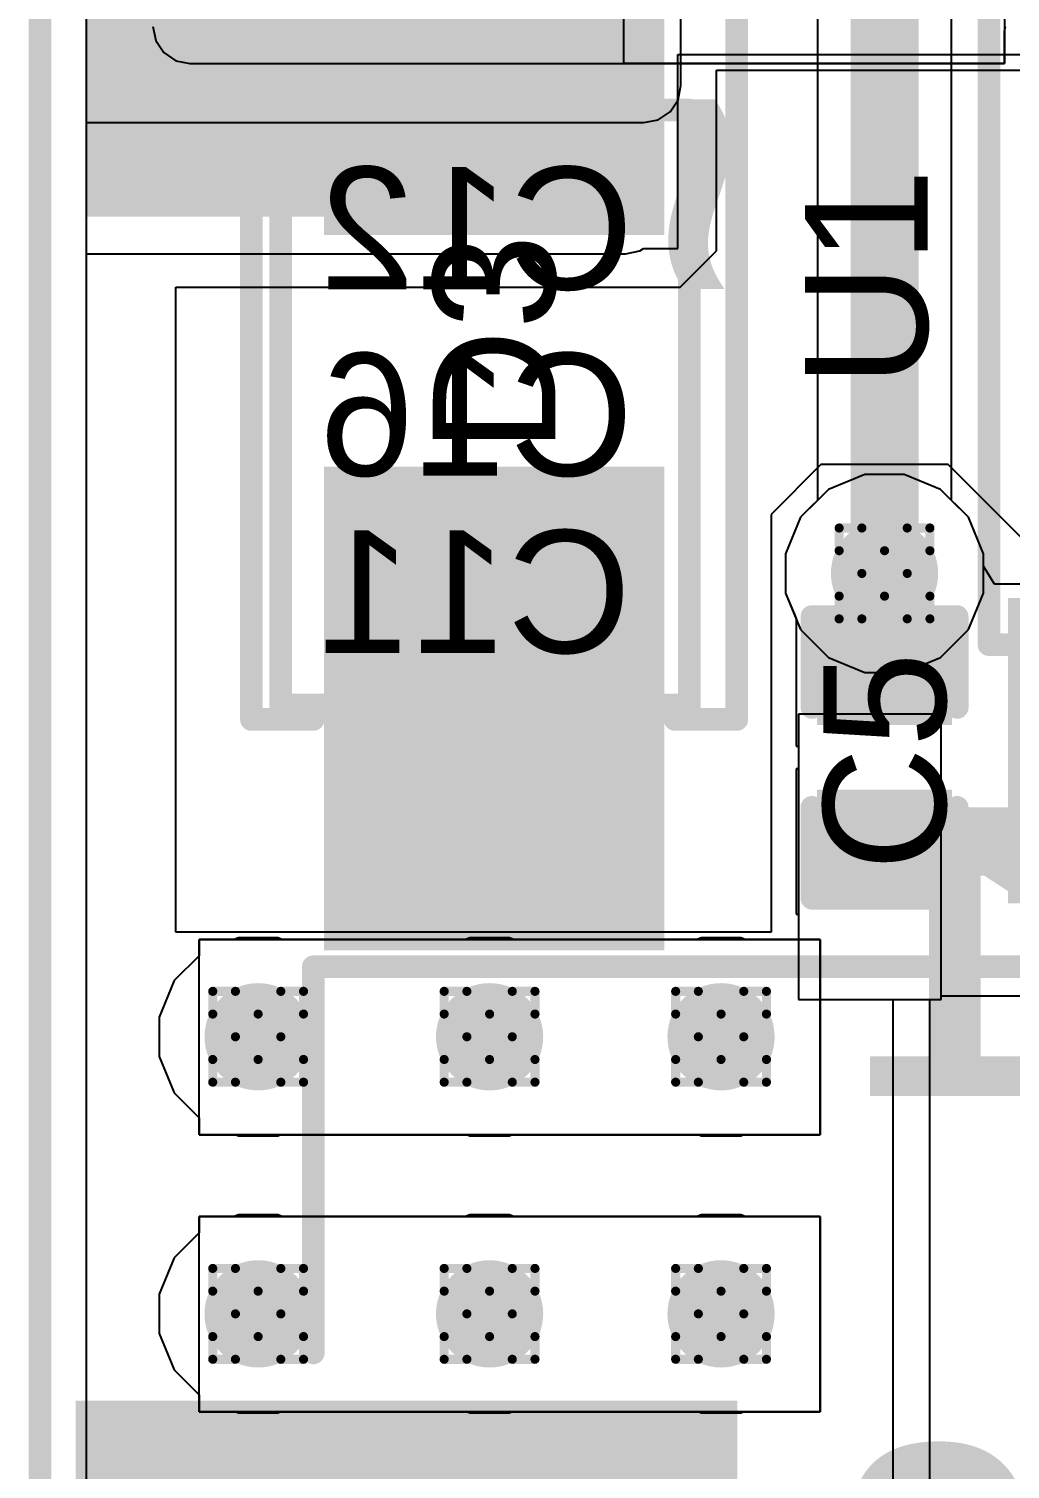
# Model space of a CAD drawing. Header units: inches. Extents: x -6 to 328, y -6 to 90.
# Drawn here: x -5.71 to -0.22, y 12.43 to 20.48 of the extents above; entities that cross this region are included whole.
import ezdxf

# ---------------------------------------------------------------- set-up
doc = ezdxf.new("R2010")
doc.units = ezdxf.units.IN
for name, color, linetype in [('Board Outline', 216, 'Continuous'), ('Bottom Layer', 5, 'Continuous'), ('Bottom Overlay', 54, 'Continuous'), ('Designators', 56, 'Continuous'), ('Drill Drawing', 1, 'Continuous'), ('GND', 76, 'Continuous'), ('PWR', 16, 'Continuous'), ('Top Layer', 1, 'Continuous'), ('Top Overlay', 2, 'Continuous'), ('Top Paste', 8, 'Continuous'), ('Top Solder', 216, 'Continuous'), ('Via Holes', 16, 'Continuous')]:
    doc.layers.add(name, color=color, linetype=linetype)
doc.styles.add('Arial', font='', dxfattribs={"height": 0.2})
doc.styles.add('Arial_Bold', font='', dxfattribs={"height": 0.2})
doc.styles.get('Arial').set_extended_font_data('Arial')
doc.styles.get('Arial_Bold').set_extended_font_data('Arial', bold=True)

# ---------------------------------------------------------------- blocks, each defined once
blk = doc.blocks.new('8_SO_EP__9')
at = {"layer": 'Top Layer'}
for points in [[(-1.745, 2.306), (-1.745, 1.504), (-3.25, 1.504), (-3.25, 2.306)], [(3.25, 2.306), (3.25, 1.504), (1.745, 1.504), (1.745, 2.306)], [(1.3065, 1.751), (1.3065, -1.751), (-1.3065, -1.751), (-1.3065, 1.751)], [(-1.745, 1.036), (-1.745, 0.234), (-3.25, 0.234), (-3.25, 1.036)], [(3.25, 1.036), (3.25, 0.234), (1.745, 0.234), (1.745, 1.036)], [(-1.745, -0.234), (-1.745, -1.036), (-3.25, -1.036), (-3.25, -0.234)], [(3.25, -0.234), (3.25, -1.036), (1.745, -1.036), (1.745, -0.234)], [(-1.745, -1.504), (-1.745, -2.306), (-3.25, -2.306), (-3.25, -1.504)], [(3.25, -1.504), (3.25, -2.306), (1.745, -2.306), (1.745, -1.504)]]:
    blk.add_hatch(color=1, dxfattribs=at).paths.add_polyline_path(points)
at = {"layer": 'Top Paste'}
for points in [[(-1.745, 2.306), (-1.745, 1.504), (-3.25, 1.504), (-3.25, 2.306)], [(3.25, 2.306), (3.25, 1.504), (1.745, 1.504), (1.745, 2.306)], [(1.3065, 1.751), (1.3065, -1.751), (-1.3065, -1.751), (-1.3065, 1.751)], [(-1.745, 1.036), (-1.745, 0.234), (-3.25, 0.234), (-3.25, 1.036)], [(3.25, 1.036), (3.25, 0.234), (1.745, 0.234), (1.745, 1.036)], [(-1.745, -0.234), (-1.745, -1.036), (-3.25, -1.036), (-3.25, -0.234)], [(3.25, -0.234), (3.25, -1.036), (1.745, -1.036), (1.745, -0.234)], [(-1.745, -1.504), (-1.745, -2.306), (-3.25, -2.306), (-3.25, -1.504)], [(3.25, -1.504), (3.25, -2.306), (1.745, -2.306), (1.745, -1.504)]]:
    blk.add_hatch(color=8, dxfattribs=at).paths.add_polyline_path(points)
at = {"layer": 'Top Solder'}
for points in [[(-1.6434, 2.4076), (-1.6434, 1.4024), (-3.3516, 1.4024), (-3.3516, 2.4076)], [(3.3516, 2.4076), (3.3516, 1.4024), (1.6434, 1.4024), (1.6434, 2.4076)], [(1.4081, 1.8526), (1.4081, -1.8526), (-1.4081, -1.8526), (-1.4081, 1.8526)], [(-1.6434, 1.1376), (-1.6434, 0.1324), (-3.3516, 0.1324), (-3.3516, 1.1376)], [(3.3516, 1.1376), (3.3516, 0.1324), (1.6434, 0.1324), (1.6434, 1.1376)], [(-1.6434, -0.1324), (-1.6434, -1.1376), (-3.3516, -1.1376), (-3.3516, -0.1324)], [(3.3516, -0.1324), (3.3516, -1.1376), (1.6434, -1.1376), (1.6434, -0.1324)], [(-1.6434, -1.4024), (-1.6434, -2.4076), (-3.3516, -2.4076), (-3.3516, -1.4024)], [(3.3516, -1.4024), (3.3516, -2.4076), (1.6434, -2.4076), (1.6434, -1.4024)]]:
    blk.add_hatch(color=216, dxfattribs=at).paths.add_polyline_path(points)
at = {"layer": 'Top Overlay', "const_width": 0.127}
for points in [[(-1.905, 2.5146), (-1.905, 2.413)], [(-1.905, 2.5146), (2.032, 2.5146)], [(2.032, 2.5146), (2.032, 2.413)], [(-3.5306, 2.0574), (-3.4036, 1.9304)], [(-3.5306, 2.0574), (-3.5306, 1.8034)], [(-3.4036, 1.9304), (-3.5306, 1.8034)], [(-1.6002, -2.5146), (1.5748, -2.5146)]]:
    blk.add_lwpolyline(points, dxfattribs=at)
at = {"layer": 'Top Overlay', "const_width": 0.0635}
for points in [[(-1.9367, 2.5146, 1), (-1.8733, 2.5146, 1)], [(-1.9367, 2.5146, 1), (-1.8733, 2.5146, 1)], [(2.0002, 2.5146, 1), (2.0638, 2.5146, 1)], [(2.0002, 2.5146, 1), (2.0638, 2.5146, 1)], [(-1.9367, 2.413, 1), (-1.8733, 2.413, 1)], [(2.0002, 2.413, 1), (2.0638, 2.413, 1)], [(-3.5623, 2.0574, 1), (-3.4989, 2.0574, 1)], [(-3.5623, 2.0574, 1), (-3.4989, 2.0574, 1)], [(-3.4354, 1.9304, 1), (-3.3718, 1.9304, 1)], [(-3.4354, 1.9304, 1), (-3.3718, 1.9304, 1)], [(-3.5623, 1.8034, 1), (-3.4989, 1.8034, 1)], [(-3.5623, 1.8034, 1), (-3.4989, 1.8034, 1)], [(-1.632, -2.5146, 1), (-1.5684, -2.5146, 1)], [(1.5431, -2.5146, 1), (1.6065, -2.5146, 1)]]:
    blk.add_lwpolyline(points, format="xyb", close=True, dxfattribs=at)
blk = doc.blocks.new('SMA_58')
at = {"layer": 'Top Layer'}
for points in [[(-3.25, 0.85), (-0.75, 0.85), (-0.75, -0.85), (-3.25, -0.85)], [(0.75, 0.85), (3.25, 0.85), (3.25, -0.85), (0.75, -0.85)]]:
    blk.add_hatch(color=1, dxfattribs=at).paths.add_polyline_path(points)
at = {"layer": 'Top Overlay'}
for points in [[(-4.445, -1.4215), (-3.278, -1.4215), (-3.278, 1.422), (-4.445, 1.422)], [(-3.2999, 0.924), (-2.5959, 0.924), (-2.5959, 1.4219), (-3.2999, 1.4219)], [(-3.2999, -1.4219), (-2.5959, -1.4219), (-2.5959, -0.924), (-3.2999, -0.924)]]:
    blk.add_hatch(color=2, dxfattribs=at).paths.add_polyline_path(points)
at = {"layer": 'Top Paste'}
for points in [[(-3.25, 0.85), (-0.75, 0.85), (-0.75, -0.85), (-3.25, -0.85)], [(0.75, 0.85), (3.25, 0.85), (3.25, -0.85), (0.75, -0.85)]]:
    blk.add_hatch(color=8, dxfattribs=at).paths.add_polyline_path(points)
at = {"layer": 'Top Solder'}
for points in [[(-3.3516, 0.9516), (-0.6484, 0.9516), (-0.6484, -0.9516), (-3.3516, -0.9516)], [(0.6484, 0.9516), (3.3516, 0.9516), (3.3516, -0.9516), (0.6484, -0.9516)]]:
    blk.add_hatch(color=216, dxfattribs=at).paths.add_polyline_path(points)
at = {"layer": 'Top Overlay', "const_width": 0.127}
for points in [[(2.0612, 1.3577), (-2.6581, 1.3577)], [(2.0612, 1.0122), (2.0612, 1.3577)], [(2.0612, -1.3577), (2.0612, -1.0122)], [(2.0612, -1.3577), (-2.6581, -1.3577)]]:
    blk.add_lwpolyline(points, dxfattribs=at)
at = {"layer": 'Top Overlay', "const_width": 0.0635}
for points in [[(-2.6899, 1.3577, 1), (-2.6264, 1.3577, 1)], [(2.0295, 1.3577, 1), (2.093, 1.3577, 1)], [(2.0295, 1.3577, 1), (2.093, 1.3577, 1)], [(2.0295, 1.0122, 1), (2.093, 1.0122, 1)], [(2.0295, -1.0122, 1), (2.093, -1.0122, 1)], [(-2.6899, -1.3577, 1), (-2.6264, -1.3577, 1)], [(2.0295, -1.3577, 1), (2.093, -1.3577, 1)], [(2.0295, -1.3577, 1), (2.093, -1.3577, 1)]]:
    blk.add_lwpolyline(points, format="xyb", close=True, dxfattribs=at)
blk = doc.blocks.new('RVT1H101M0607_81')
at = {"layer": 'Top Layer'}
for points in [[(-4.55, 0.8), (-1.05, 0.8), (-1.05, -0.8), (-4.55, -0.8)], [(1.05, 0.8), (4.55, 0.8), (4.55, -0.8), (1.05, -0.8)]]:
    blk.add_hatch(color=1, dxfattribs=at).paths.add_polyline_path(points)
at = {"layer": 'Top Paste'}
for points in [[(-4.55, 0.8), (-1.05, 0.8), (-1.05, -0.8), (-4.55, -0.8)], [(1.05, 0.8), (4.55, 0.8), (4.55, -0.8), (1.05, -0.8)]]:
    blk.add_hatch(color=8, dxfattribs=at).paths.add_polyline_path(points)
at = {"layer": 'Top Solder'}
for points in [[(-4.6516, 0.9016), (-0.9484, 0.9016), (-0.9484, -0.9016), (-4.6516, -0.9016)], [(0.9484, 0.9016), (4.6516, 0.9016), (4.6516, -0.9016), (0.9484, -0.9016)]]:
    blk.add_hatch(color=216, dxfattribs=at).paths.add_polyline_path(points)
at = {"layer": 'Top Overlay', "const_width": 0.127}
for points in [[(-1.8348, 3.3274), (-3.3334, 1.8288)], [(3.3214, 3.3274), (-1.8348, 3.3274)], [(3.3214, 3.3274), (3.3214, 1.1684)], [(-3.3334, 1.8288), (-3.3334, 1.3208)], [(-3.9176, 1.7272), (-3.9176, 1.016)], [(-3.562, 1.3716), (-4.2732, 1.3716)], [(3.3214, -1.1684), (3.3214, -3.3274)], [(-3.3334, -1.3208), (-3.3334, -1.8288)], [(-1.8348, -3.3274), (-3.3334, -1.8288)], [(3.3214, -3.3274), (-1.8348, -3.3274)]]:
    blk.add_lwpolyline(points, dxfattribs=at)
at = {"layer": 'Top Overlay', "const_width": 0.0635}
for points in [[(-1.8665, 3.3274, 1), (-1.803, 3.3274, 1)], [(-1.8665, 3.3274, 1), (-1.803, 3.3274, 1)], [(3.2897, 3.3274, 1), (3.3532, 3.3274, 1)], [(3.2897, 3.3274, 1), (3.3532, 3.3274, 1)], [(-3.3651, 1.8288, 1), (-3.3016, 1.8288, 1)], [(-3.3651, 1.8288, 1), (-3.3016, 1.8288, 1)], [(-3.9493, 1.7272, 1), (-3.8858, 1.7272, 1)], [(-4.3049, 1.3716, 1), (-4.2414, 1.3716, 1)], [(-3.5937, 1.3716, 1), (-3.5302, 1.3716, 1)], [(-3.3651, 1.3208, 1), (-3.3016, 1.3208, 1)], [(3.2897, 1.1684, 1), (3.3532, 1.1684, 1)], [(-3.9493, 1.016, 1), (-3.8858, 1.016, 1)], [(3.2897, -1.1684, 1), (3.3532, -1.1684, 1)], [(-3.3651, -1.3208, 1), (-3.3016, -1.3208, 1)], [(-3.3651, -1.8288, 1), (-3.3016, -1.8288, 1)], [(-3.3651, -1.8288, 1), (-3.3016, -1.8288, 1)], [(-1.8665, -3.3274, 1), (-1.803, -3.3274, 1)], [(-1.8665, -3.3274, 1), (-1.803, -3.3274, 1)], [(3.2897, -3.3274, 1), (3.3532, -3.3274, 1)], [(3.2897, -3.3274, 1), (3.3532, -3.3274, 1)]]:
    blk.add_lwpolyline(points, format="xyb", close=True, dxfattribs=at)
blk = doc.blocks.new('C___0402_94')
at = {"layer": 'Top Layer'}
for points in [[(-0.6985, -0.3175), (-0.6985, 0.3175), (-0.2413, 0.3175), (-0.2413, -0.3175)], [(0.2413, -0.3175), (0.2413, 0.3175), (0.6985, 0.3175), (0.6985, -0.3175)]]:
    blk.add_hatch(color=1, dxfattribs=at).paths.add_polyline_path(points)
at = {"layer": 'Top Paste'}
for points in [[(-0.6985, -0.3175), (-0.6985, 0.3175), (-0.2413, 0.3175), (-0.2413, -0.3175)], [(0.2413, -0.3175), (0.2413, 0.3175), (0.6985, 0.3175), (0.6985, -0.3175)]]:
    blk.add_hatch(color=8, dxfattribs=at).paths.add_polyline_path(points)
at = {"layer": 'Top Solder'}
for points in [[(-0.7585, -0.3775), (-0.7585, 0.3775), (-0.1813, 0.3775), (-0.1813, -0.3775)], [(0.1813, -0.3775), (0.1813, 0.3775), (0.7585, 0.3775), (0.7585, -0.3775)]]:
    blk.add_hatch(color=216, dxfattribs=at).paths.add_polyline_path(points)
at = {"layer": 'Top Overlay', "const_width": 0.127}
for points in [[(-0.7874, 0.4064), (-0.2794, 0.4064)], [(-0.7874, 0.4064), (-0.7874, -0.4064)], [(0.2794, 0.4064), (0.7874, 0.4064)], [(0.7874, 0.4064), (0.7874, -0.4064)], [(-0.7874, -0.4064), (-0.2794, -0.4064)], [(0.2794, -0.4064), (0.7874, -0.4064)]]:
    blk.add_lwpolyline(points, dxfattribs=at)
at = {"layer": 'Top Overlay', "const_width": 0.0635}
for points in [[(-0.8191, 0.4064, 1), (-0.7556, 0.4064, 1)], [(-0.8191, 0.4064, 1), (-0.7556, 0.4064, 1)], [(-0.3111, 0.4064, 1), (-0.2477, 0.4064, 1)], [(0.2477, 0.4064, 1), (0.3111, 0.4064, 1)], [(0.7556, 0.4064, 1), (0.8191, 0.4064, 1)], [(0.7556, 0.4064, 1), (0.8191, 0.4064, 1)], [(-0.8191, -0.4064, 1), (-0.7556, -0.4064, 1)], [(-0.8191, -0.4064, 1), (-0.7556, -0.4064, 1)], [(-0.3111, -0.4064, 1), (-0.2477, -0.4064, 1)], [(0.2477, -0.4064, 1), (0.3111, -0.4064, 1)], [(0.7556, -0.4064, 1), (0.8191, -0.4064, 1)], [(0.7556, -0.4064, 1), (0.8191, -0.4064, 1)]]:
    blk.add_lwpolyline(points, format="xyb", close=True, dxfattribs=at)

msp = doc.modelspace()

# ---------------------------------------------------------------- hatches: boundary and pattern name
at = {"layer": 'Bottom Layer'}
msp.add_hatch(color=5, dxfattribs=at).paths.add_polyline_path([(-5.391, 20.1676), (-2.2718, 20.1676), (-2.2718, 28.3464), (-5.391, 28.3464)])
h = msp.add_hatch(color=5, dxfattribs=at)
edge = h.paths.add_edge_path()
edge.add_arc((-0.9256, 17.4394), 0.3, 0, 360)
h = msp.add_hatch(color=5, dxfattribs=at)
edge = h.paths.add_edge_path()
edge.add_arc((-4.4304, 14.8486), 0.3, 0, 360)
h = msp.add_hatch(color=5, dxfattribs=at)
edge = h.paths.add_edge_path()
edge.add_arc((-3.1354, 14.8486), 0.3, 0, 360)
h = msp.add_hatch(color=5, dxfattribs=at)
edge = h.paths.add_edge_path()
edge.add_arc((-1.8404, 14.8486), 0.3, 0, 360)
h = msp.add_hatch(color=5, dxfattribs=at)
edge = h.paths.add_edge_path()
edge.add_arc((-4.4304, 13.2992), 0.3, 0, 360)
h = msp.add_hatch(color=5, dxfattribs=at)
edge = h.paths.add_edge_path()
edge.add_arc((-3.1354, 13.2992), 0.3, 0, 360)
h = msp.add_hatch(color=5, dxfattribs=at)
edge = h.paths.add_edge_path()
edge.add_arc((-1.8404, 13.2992), 0.3, 0, 360)
at = {"layer": 'GND'}
h = msp.add_hatch(color=76, dxfattribs=at)
edge = h.paths.add_edge_path()
edge.add_arc((-0.9256, 17.4394), 0.3, 0, 360)
h = msp.add_hatch(color=76, dxfattribs=at)
edge = h.paths.add_edge_path()
edge.add_arc((-4.4304, 14.8486), 0.3, 0, 360)
h = msp.add_hatch(color=76, dxfattribs=at)
edge = h.paths.add_edge_path()
edge.add_arc((-3.1354, 14.8486), 0.3, 0, 360)
h = msp.add_hatch(color=76, dxfattribs=at)
edge = h.paths.add_edge_path()
edge.add_arc((-1.8404, 14.8486), 0.3, 0, 360)
h = msp.add_hatch(color=76, dxfattribs=at)
edge = h.paths.add_edge_path()
edge.add_arc((-4.4304, 13.2992), 0.3, 0, 360)
h = msp.add_hatch(color=76, dxfattribs=at)
edge = h.paths.add_edge_path()
edge.add_arc((-3.1354, 13.2992), 0.3, 0, 360)
h = msp.add_hatch(color=76, dxfattribs=at)
edge = h.paths.add_edge_path()
edge.add_arc((-1.8404, 13.2992), 0.3, 0, 360)
at = {"layer": 'PWR'}
h = msp.add_hatch(color=16, dxfattribs=at)
edge = h.paths.add_edge_path()
edge.add_arc((-0.9256, 17.4394), 0.3, 0, 360)
h = msp.add_hatch(color=16, dxfattribs=at)
edge = h.paths.add_edge_path()
edge.add_arc((-4.4304, 14.8486), 0.3, 0, 360)
h = msp.add_hatch(color=16, dxfattribs=at)
edge = h.paths.add_edge_path()
edge.add_arc((-3.1354, 14.8486), 0.3, 0, 360)
h = msp.add_hatch(color=16, dxfattribs=at)
edge = h.paths.add_edge_path()
edge.add_arc((-1.8404, 14.8486), 0.3, 0, 360)
h = msp.add_hatch(color=16, dxfattribs=at)
edge = h.paths.add_edge_path()
edge.add_arc((-4.4304, 13.2992), 0.3, 0, 360)
h = msp.add_hatch(color=16, dxfattribs=at)
edge = h.paths.add_edge_path()
edge.add_arc((-3.1354, 13.2992), 0.3, 0, 360)
h = msp.add_hatch(color=16, dxfattribs=at)
edge = h.paths.add_edge_path()
edge.add_arc((-1.8404, 13.2992), 0.3, 0, 360)
at = {"layer": 'Top Layer'}
msp.add_hatch(color=1, dxfattribs=at).paths.add_polyline_path([(-5.391, 19.434), (-2.3742, 19.434), (-2.3742, 28.854), (-5.391, 28.854)])
h = msp.add_hatch(color=1, dxfattribs=at)
edge = h.paths.add_edge_path()
edge.add_arc((-0.9256, 17.4394), 0.3, 0, 360)
h = msp.add_hatch(color=1, dxfattribs=at)
edge = h.paths.add_edge_path()
edge.add_arc((-4.4304, 14.8486), 0.3, 0, 360)
h = msp.add_hatch(color=1, dxfattribs=at)
edge = h.paths.add_edge_path()
edge.add_arc((-3.1354, 14.8486), 0.3, 0, 360)
h = msp.add_hatch(color=1, dxfattribs=at)
edge = h.paths.add_edge_path()
edge.add_arc((-1.8404, 14.8486), 0.3, 0, 360)
h = msp.add_hatch(color=1, dxfattribs=at)
edge = h.paths.add_edge_path()
edge.add_arc((-4.4304, 13.2992), 0.3, 0, 360)
h = msp.add_hatch(color=1, dxfattribs=at)
edge = h.paths.add_edge_path()
edge.add_arc((-3.1354, 13.2992), 0.3, 0, 360)
h = msp.add_hatch(color=1, dxfattribs=at)
edge = h.paths.add_edge_path()
edge.add_arc((-1.8404, 13.2992), 0.3, 0, 360)
at = {"layer": 'Via Holes'}
h = msp.add_hatch(color=7, dxfattribs=at)
edge = h.paths.add_edge_path()
edge.add_arc((-0.9256, 17.4394), 0.15, 0, 360)
h = msp.add_hatch(color=7, dxfattribs=at)
edge = h.paths.add_edge_path()
edge.add_arc((-4.4304, 14.8486), 0.15, 0, 360)
h = msp.add_hatch(color=7, dxfattribs=at)
edge = h.paths.add_edge_path()
edge.add_arc((-3.1354, 14.8486), 0.15, 0, 360)
h = msp.add_hatch(color=7, dxfattribs=at)
edge = h.paths.add_edge_path()
edge.add_arc((-1.8404, 14.8486), 0.15, 0, 360)
h = msp.add_hatch(color=7, dxfattribs=at)
edge = h.paths.add_edge_path()
edge.add_arc((-4.4304, 13.2992), 0.15, 0, 360)
h = msp.add_hatch(color=7, dxfattribs=at)
edge = h.paths.add_edge_path()
edge.add_arc((-3.1354, 13.2992), 0.15, 0, 360)
h = msp.add_hatch(color=7, dxfattribs=at)
edge = h.paths.add_edge_path()
edge.add_arc((-1.8404, 13.2992), 0.15, 0, 360)

# ---------------------------------------------------------------- linework, layer by layer
at = {"layer": 'Board Outline', "const_width": 0.127}
msp.add_lwpolyline([(-5.65, 32.4074), (-5.65, -1.4074)], dxfattribs=at)
at = {"layer": 'Bottom Layer'}
for p, q in [((-2.0646, 20.1676), (-2.0646, 20.6716)), ((-1.3011, 20.6716), (-1.3011, 17.8474)), ((-0.5501, 17.8474), (-0.5501, 20.6716)), ((-2.0804, 20.0883), (-2.0646, 20.1676)), ((-2.1253, 20.0211), (-2.0804, 20.0883)), ((-2.2718, 19.9604), (-2.1925, 19.9762)), ((-2.1925, 19.9762), (-2.1253, 20.0211)), ((-5.391, -1.3001), (-5.391, 19.9604)), ((-5.391, 19.9604), (-2.2718, 19.9604)), ((-1.3011, 17.8474), (-1.3953, 17.7532)), ((-0.456, 17.7532), (-0.5501, 17.8474)), ((-1.3953, 17.7532), (-1.4796, 17.5496)), ((-0.3716, 17.5496), (-0.456, 17.7532)), ((-1.4796, 17.5496), (-1.4796, 17.3292)), ((-0.3716, 17.3292), (-0.3716, 17.5496)), ((-1.4796, 17.3292), (-1.3953, 17.1256)), ((-0.456, 17.1256), (-0.3716, 17.3292)), ((-1.3953, 17.1256), (-1.2394, 16.9698)), ((-0.6118, 16.9698), (-0.456, 17.1256)), ((-1.2394, 16.9698), (-1.0358, 16.8854)), ((-0.8154, 16.8854), (-0.6118, 16.9698)), ((-1.0358, 16.8854), (-0.8154, 16.8854))]:
    msp.add_line(p, q, dxfattribs=at)
at = {"layer": 'Bottom Layer', "const_width": 0.381}
msp.add_lwpolyline([(-0.9256, 17.4394), (-0.9256, 21.097)], dxfattribs=at)
at = {"layer": 'Bottom Layer', "const_width": 0.1905}
msp.add_lwpolyline([(-1.0209, 17.4394, 1), (-0.8304, 17.4394, 1)], format="xyb", close=True, dxfattribs=at)
at = {"layer": 'Bottom Overlay', "const_width": 0.127}
for points in [[(-4.3038, 16.7028), (-4.3038, 20.0302)], [(-4.3038, 20.0302), (-2.0178, 20.0302)], [(-2.0178, 16.7028), (-2.0178, 20.0302)], [(-4.3038, 16.7028), (-2.0178, 16.7028)]]:
    msp.add_lwpolyline(points, dxfattribs=at)
at = {"layer": 'Bottom Overlay', "const_width": 0.0635}
for points in [[(-4.3356, 20.0302, 1), (-4.2721, 20.0302, 1)], [(-4.3356, 20.0302, 1), (-4.2721, 20.0302, 1)], [(-2.0496, 20.0302, 1), (-1.9861, 20.0302, 1)], [(-2.0496, 20.0302, 1), (-1.9861, 20.0302, 1)], [(-4.3356, 16.7028, 1), (-4.2721, 16.7028, 1)], [(-4.3356, 16.7028, 1), (-4.2721, 16.7028, 1)], [(-2.0496, 16.7028, 1), (-1.9861, 16.7028, 1)], [(-2.0496, 16.7028, 1), (-1.9861, 16.7028, 1)]]:
    msp.add_lwpolyline(points, format="xyb", close=True, dxfattribs=at)
at = {"layer": 'Drill Drawing', "const_width": 0.0508}
for points in [[(-1.1796, 17.5664), (-1.1796, 17.6934)], [(-1.1796, 17.6934), (-1.0526, 17.6934)], [(-1.0526, 17.6934), (-0.9256, 17.5664)], [(-0.9256, 17.5664), (-0.7986, 17.6934)], [(-0.7986, 17.6934), (-0.6716, 17.6934)], [(-0.6716, 17.5664), (-0.6716, 17.6934)], [(-1.1796, 17.5664), (-1.0526, 17.4394)], [(-0.7986, 17.4394), (-0.6716, 17.5664)], [(-1.1796, 17.3124), (-1.0526, 17.4394)], [(-0.7986, 17.4394), (-0.6716, 17.3124)], [(-1.1796, 17.1854), (-1.1796, 17.3124)], [(-1.0526, 17.1854), (-0.9256, 17.3124)], [(-0.9256, 17.3124), (-0.7986, 17.1854)], [(-0.6716, 17.1854), (-0.6716, 17.3124)], [(-1.1796, 17.1854), (-1.0526, 17.1854)], [(-0.7986, 17.1854), (-0.6716, 17.1854)], [(-4.6844, 14.9756), (-4.6844, 15.1026)], [(-4.6844, 15.1026), (-4.5574, 15.1026)], [(-4.5574, 15.1026), (-4.4304, 14.9756)], [(-4.4304, 14.9756), (-4.3034, 15.1026)], [(-4.3034, 15.1026), (-4.1764, 15.1026)], [(-4.1764, 14.9756), (-4.1764, 15.1026)], [(-3.3894, 14.9756), (-3.3894, 15.1026)], [(-3.3894, 15.1026), (-3.2624, 15.1026)], [(-3.2624, 15.1026), (-3.1354, 14.9756)], [(-3.1354, 14.9756), (-3.0084, 15.1026)], [(-3.0084, 15.1026), (-2.8814, 15.1026)], [(-2.8814, 14.9756), (-2.8814, 15.1026)], [(-2.0944, 14.9756), (-2.0944, 15.1026)], [(-2.0944, 15.1026), (-1.9674, 15.1026)], [(-1.9674, 15.1026), (-1.8404, 14.9756)], [(-1.8404, 14.9756), (-1.7134, 15.1026)], [(-1.7134, 15.1026), (-1.5864, 15.1026)], [(-1.5864, 14.9756), (-1.5864, 15.1026)], [(-4.6844, 14.9756), (-4.5574, 14.8486)], [(-4.3034, 14.8486), (-4.1764, 14.9756)], [(-3.3894, 14.9756), (-3.2624, 14.8486)], [(-3.0084, 14.8486), (-2.8814, 14.9756)], [(-2.0944, 14.9756), (-1.9674, 14.8486)], [(-1.7134, 14.8486), (-1.5864, 14.9756)], [(-4.6844, 14.7216), (-4.5574, 14.8486)], [(-4.3034, 14.8486), (-4.1764, 14.7216)], [(-3.3894, 14.7216), (-3.2624, 14.8486)], [(-3.0084, 14.8486), (-2.8814, 14.7216)], [(-2.0944, 14.7216), (-1.9674, 14.8486)], [(-1.7134, 14.8486), (-1.5864, 14.7216)], [(-4.6844, 14.5946), (-4.6844, 14.7216)], [(-4.5574, 14.5946), (-4.4304, 14.7216)], [(-4.4304, 14.7216), (-4.3034, 14.5946)], [(-4.1764, 14.5946), (-4.1764, 14.7216)], [(-3.3894, 14.5946), (-3.3894, 14.7216)], [(-3.2624, 14.5946), (-3.1354, 14.7216)], [(-3.1354, 14.7216), (-3.0084, 14.5946)], [(-2.8814, 14.5946), (-2.8814, 14.7216)], [(-2.0944, 14.5946), (-2.0944, 14.7216)], [(-1.9674, 14.5946), (-1.8404, 14.7216)], [(-1.8404, 14.7216), (-1.7134, 14.5946)], [(-1.5864, 14.5946), (-1.5864, 14.7216)], [(-4.6844, 14.5946), (-4.5574, 14.5946)], [(-4.3034, 14.5946), (-4.1764, 14.5946)], [(-3.3894, 14.5946), (-3.2624, 14.5946)], [(-3.0084, 14.5946), (-2.8814, 14.5946)], [(-2.0944, 14.5946), (-1.9674, 14.5946)], [(-1.7134, 14.5946), (-1.5864, 14.5946)], [(-4.6844, 13.4262), (-4.6844, 13.5532)], [(-4.6844, 13.5532), (-4.5574, 13.5532)], [(-4.5574, 13.5532), (-4.4304, 13.4262)], [(-4.4304, 13.4262), (-4.3034, 13.5532)], [(-4.3034, 13.5532), (-4.1764, 13.5532)], [(-4.1764, 13.4262), (-4.1764, 13.5532)], [(-3.3894, 13.4262), (-3.3894, 13.5532)], [(-3.3894, 13.5532), (-3.2624, 13.5532)], [(-3.2624, 13.5532), (-3.1354, 13.4262)], [(-3.1354, 13.4262), (-3.0084, 13.5532)], [(-3.0084, 13.5532), (-2.8814, 13.5532)], [(-2.8814, 13.4262), (-2.8814, 13.5532)], [(-2.0944, 13.4262), (-2.0944, 13.5532)], [(-2.0944, 13.5532), (-1.9674, 13.5532)], [(-1.9674, 13.5532), (-1.8404, 13.4262)], [(-1.8404, 13.4262), (-1.7134, 13.5532)], [(-1.7134, 13.5532), (-1.5864, 13.5532)], [(-1.5864, 13.4262), (-1.5864, 13.5532)], [(-4.6844, 13.4262), (-4.5574, 13.2992)], [(-4.3034, 13.2992), (-4.1764, 13.4262)], [(-3.3894, 13.4262), (-3.2624, 13.2992)], [(-3.0084, 13.2992), (-2.8814, 13.4262)], [(-2.0944, 13.4262), (-1.9674, 13.2992)], [(-1.7134, 13.2992), (-1.5864, 13.4262)], [(-4.6844, 13.1722), (-4.5574, 13.2992)], [(-4.3034, 13.2992), (-4.1764, 13.1722)], [(-3.3894, 13.1722), (-3.2624, 13.2992)], [(-3.0084, 13.2992), (-2.8814, 13.1722)], [(-2.0944, 13.1722), (-1.9674, 13.2992)], [(-1.7134, 13.2992), (-1.5864, 13.1722)], [(-4.6844, 13.0452), (-4.6844, 13.1722)], [(-4.5574, 13.0452), (-4.4304, 13.1722)], [(-4.4304, 13.1722), (-4.3034, 13.0452)], [(-4.1764, 13.0452), (-4.1764, 13.1722)], [(-3.3894, 13.0452), (-3.3894, 13.1722)], [(-3.2624, 13.0452), (-3.1354, 13.1722)], [(-3.1354, 13.1722), (-3.0084, 13.0452)], [(-2.8814, 13.0452), (-2.8814, 13.1722)], [(-2.0944, 13.0452), (-2.0944, 13.1722)], [(-1.9674, 13.0452), (-1.8404, 13.1722)], [(-1.8404, 13.1722), (-1.7134, 13.0452)], [(-1.5864, 13.0452), (-1.5864, 13.1722)], [(-4.6844, 13.0452), (-4.5574, 13.0452)], [(-4.3034, 13.0452), (-4.1764, 13.0452)], [(-3.3894, 13.0452), (-3.2624, 13.0452)], [(-3.0084, 13.0452), (-2.8814, 13.0452)], [(-2.0944, 13.0452), (-1.9674, 13.0452)], [(-1.7134, 13.0452), (-1.5864, 13.0452)]]:
    msp.add_lwpolyline(points, dxfattribs=at)
at = {"layer": 'Drill Drawing', "const_width": 0.0254}
for points in [[(-1.1923, 17.6934, 1), (-1.1669, 17.6934, 1)], [(-1.1923, 17.6934, 1), (-1.1669, 17.6934, 1)], [(-1.0653, 17.6934, 1), (-1.0399, 17.6934, 1)], [(-1.0653, 17.6934, 1), (-1.0399, 17.6934, 1)], [(-0.8113, 17.6934, 1), (-0.7859, 17.6934, 1)], [(-0.8113, 17.6934, 1), (-0.7859, 17.6934, 1)], [(-0.6843, 17.6934, 1), (-0.6589, 17.6934, 1)], [(-0.6843, 17.6934, 1), (-0.6589, 17.6934, 1)], [(-1.1923, 17.5664, 1), (-1.1669, 17.5664, 1)], [(-1.1923, 17.5664, 1), (-1.1669, 17.5664, 1)], [(-0.9383, 17.5664, 1), (-0.9129, 17.5664, 1)], [(-0.9383, 17.5664, 1), (-0.9129, 17.5664, 1)], [(-0.6843, 17.5664, 1), (-0.6589, 17.5664, 1)], [(-0.6843, 17.5664, 1), (-0.6589, 17.5664, 1)], [(-1.0653, 17.4394, 1), (-1.0399, 17.4394, 1)], [(-1.0653, 17.4394, 1), (-1.0399, 17.4394, 1)], [(-0.8113, 17.4394, 1), (-0.7859, 17.4394, 1)], [(-0.8113, 17.4394, 1), (-0.7859, 17.4394, 1)], [(-1.1923, 17.3124, 1), (-1.1669, 17.3124, 1)], [(-1.1923, 17.3124, 1), (-1.1669, 17.3124, 1)], [(-0.9383, 17.3124, 1), (-0.9129, 17.3124, 1)], [(-0.9383, 17.3124, 1), (-0.9129, 17.3124, 1)], [(-0.6843, 17.3124, 1), (-0.6589, 17.3124, 1)], [(-0.6843, 17.3124, 1), (-0.6589, 17.3124, 1)], [(-1.1923, 17.1854, 1), (-1.1669, 17.1854, 1)], [(-1.1923, 17.1854, 1), (-1.1669, 17.1854, 1)], [(-1.0653, 17.1854, 1), (-1.0399, 17.1854, 1)], [(-1.0653, 17.1854, 1), (-1.0399, 17.1854, 1)], [(-0.8113, 17.1854, 1), (-0.7859, 17.1854, 1)], [(-0.8113, 17.1854, 1), (-0.7859, 17.1854, 1)], [(-0.6843, 17.1854, 1), (-0.6589, 17.1854, 1)], [(-0.6843, 17.1854, 1), (-0.6589, 17.1854, 1)], [(-4.6971, 15.1026, 1), (-4.6717, 15.1026, 1)], [(-4.6971, 15.1026, 1), (-4.6717, 15.1026, 1)], [(-4.5701, 15.1026, 1), (-4.5447, 15.1026, 1)], [(-4.5701, 15.1026, 1), (-4.5447, 15.1026, 1)], [(-4.3161, 15.1026, 1), (-4.2907, 15.1026, 1)], [(-4.3161, 15.1026, 1), (-4.2907, 15.1026, 1)], [(-4.1891, 15.1026, 1), (-4.1637, 15.1026, 1)], [(-4.1891, 15.1026, 1), (-4.1637, 15.1026, 1)], [(-3.4021, 15.1026, 1), (-3.3767, 15.1026, 1)], [(-3.4021, 15.1026, 1), (-3.3767, 15.1026, 1)], [(-3.2751, 15.1026, 1), (-3.2497, 15.1026, 1)], [(-3.2751, 15.1026, 1), (-3.2497, 15.1026, 1)], [(-3.0211, 15.1026, 1), (-2.9957, 15.1026, 1)], [(-3.0211, 15.1026, 1), (-2.9957, 15.1026, 1)], [(-2.8941, 15.1026, 1), (-2.8687, 15.1026, 1)], [(-2.8941, 15.1026, 1), (-2.8687, 15.1026, 1)], [(-2.1071, 15.1026, 1), (-2.0817, 15.1026, 1)], [(-2.1071, 15.1026, 1), (-2.0817, 15.1026, 1)], [(-1.9801, 15.1026, 1), (-1.9547, 15.1026, 1)], [(-1.9801, 15.1026, 1), (-1.9547, 15.1026, 1)], [(-1.7261, 15.1026, 1), (-1.7007, 15.1026, 1)], [(-1.7261, 15.1026, 1), (-1.7007, 15.1026, 1)], [(-1.5991, 15.1026, 1), (-1.5737, 15.1026, 1)], [(-1.5991, 15.1026, 1), (-1.5737, 15.1026, 1)], [(-4.6971, 14.9756, 1), (-4.6717, 14.9756, 1)], [(-4.6971, 14.9756, 1), (-4.6717, 14.9756, 1)], [(-4.4431, 14.9756, 1), (-4.4177, 14.9756, 1)], [(-4.4431, 14.9756, 1), (-4.4177, 14.9756, 1)], [(-4.1891, 14.9756, 1), (-4.1637, 14.9756, 1)], [(-4.1891, 14.9756, 1), (-4.1637, 14.9756, 1)], [(-3.4021, 14.9756, 1), (-3.3767, 14.9756, 1)], [(-3.4021, 14.9756, 1), (-3.3767, 14.9756, 1)], [(-3.1481, 14.9756, 1), (-3.1227, 14.9756, 1)], [(-3.1481, 14.9756, 1), (-3.1227, 14.9756, 1)], [(-2.8941, 14.9756, 1), (-2.8687, 14.9756, 1)], [(-2.8941, 14.9756, 1), (-2.8687, 14.9756, 1)], [(-2.1071, 14.9756, 1), (-2.0817, 14.9756, 1)], [(-2.1071, 14.9756, 1), (-2.0817, 14.9756, 1)], [(-1.8531, 14.9756, 1), (-1.8277, 14.9756, 1)], [(-1.8531, 14.9756, 1), (-1.8277, 14.9756, 1)], [(-1.5991, 14.9756, 1), (-1.5737, 14.9756, 1)], [(-1.5991, 14.9756, 1), (-1.5737, 14.9756, 1)], [(-4.5701, 14.8486, 1), (-4.5447, 14.8486, 1)], [(-4.5701, 14.8486, 1), (-4.5447, 14.8486, 1)], [(-4.3161, 14.8486, 1), (-4.2907, 14.8486, 1)], [(-4.3161, 14.8486, 1), (-4.2907, 14.8486, 1)], [(-3.2751, 14.8486, 1), (-3.2497, 14.8486, 1)], [(-3.2751, 14.8486, 1), (-3.2497, 14.8486, 1)], [(-3.0211, 14.8486, 1), (-2.9957, 14.8486, 1)], [(-3.0211, 14.8486, 1), (-2.9957, 14.8486, 1)], [(-1.9801, 14.8486, 1), (-1.9547, 14.8486, 1)], [(-1.9801, 14.8486, 1), (-1.9547, 14.8486, 1)], [(-1.7261, 14.8486, 1), (-1.7007, 14.8486, 1)], [(-1.7261, 14.8486, 1), (-1.7007, 14.8486, 1)], [(-4.6971, 14.7216, 1), (-4.6717, 14.7216, 1)], [(-4.6971, 14.7216, 1), (-4.6717, 14.7216, 1)], [(-4.4431, 14.7216, 1), (-4.4177, 14.7216, 1)], [(-4.4431, 14.7216, 1), (-4.4177, 14.7216, 1)], [(-4.1891, 14.7216, 1), (-4.1637, 14.7216, 1)], [(-4.1891, 14.7216, 1), (-4.1637, 14.7216, 1)], [(-3.4021, 14.7216, 1), (-3.3767, 14.7216, 1)], [(-3.4021, 14.7216, 1), (-3.3767, 14.7216, 1)], [(-3.1481, 14.7216, 1), (-3.1227, 14.7216, 1)], [(-3.1481, 14.7216, 1), (-3.1227, 14.7216, 1)], [(-2.8941, 14.7216, 1), (-2.8687, 14.7216, 1)], [(-2.8941, 14.7216, 1), (-2.8687, 14.7216, 1)], [(-2.1071, 14.7216, 1), (-2.0817, 14.7216, 1)], [(-2.1071, 14.7216, 1), (-2.0817, 14.7216, 1)], [(-1.8531, 14.7216, 1), (-1.8277, 14.7216, 1)], [(-1.8531, 14.7216, 1), (-1.8277, 14.7216, 1)], [(-1.5991, 14.7216, 1), (-1.5737, 14.7216, 1)], [(-1.5991, 14.7216, 1), (-1.5737, 14.7216, 1)], [(-4.6971, 14.5946, 1), (-4.6717, 14.5946, 1)], [(-4.6971, 14.5946, 1), (-4.6717, 14.5946, 1)], [(-4.5701, 14.5946, 1), (-4.5447, 14.5946, 1)], [(-4.5701, 14.5946, 1), (-4.5447, 14.5946, 1)], [(-4.3161, 14.5946, 1), (-4.2907, 14.5946, 1)], [(-4.3161, 14.5946, 1), (-4.2907, 14.5946, 1)], [(-4.1891, 14.5946, 1), (-4.1637, 14.5946, 1)], [(-4.1891, 14.5946, 1), (-4.1637, 14.5946, 1)], [(-3.4021, 14.5946, 1), (-3.3767, 14.5946, 1)], [(-3.4021, 14.5946, 1), (-3.3767, 14.5946, 1)], [(-3.2751, 14.5946, 1), (-3.2497, 14.5946, 1)], [(-3.2751, 14.5946, 1), (-3.2497, 14.5946, 1)], [(-3.0211, 14.5946, 1), (-2.9957, 14.5946, 1)], [(-3.0211, 14.5946, 1), (-2.9957, 14.5946, 1)], [(-2.8941, 14.5946, 1), (-2.8687, 14.5946, 1)], [(-2.8941, 14.5946, 1), (-2.8687, 14.5946, 1)], [(-2.1071, 14.5946, 1), (-2.0817, 14.5946, 1)], [(-2.1071, 14.5946, 1), (-2.0817, 14.5946, 1)], [(-1.9801, 14.5946, 1), (-1.9547, 14.5946, 1)], [(-1.9801, 14.5946, 1), (-1.9547, 14.5946, 1)], [(-1.7261, 14.5946, 1), (-1.7007, 14.5946, 1)], [(-1.7261, 14.5946, 1), (-1.7007, 14.5946, 1)], [(-1.5991, 14.5946, 1), (-1.5737, 14.5946, 1)], [(-1.5991, 14.5946, 1), (-1.5737, 14.5946, 1)], [(-4.6971, 13.5532, 1), (-4.6717, 13.5532, 1)], [(-4.6971, 13.5532, 1), (-4.6717, 13.5532, 1)], [(-4.5701, 13.5532, 1), (-4.5447, 13.5532, 1)], [(-4.5701, 13.5532, 1), (-4.5447, 13.5532, 1)], [(-4.3161, 13.5532, 1), (-4.2907, 13.5532, 1)], [(-4.3161, 13.5532, 1), (-4.2907, 13.5532, 1)], [(-4.1891, 13.5532, 1), (-4.1637, 13.5532, 1)], [(-4.1891, 13.5532, 1), (-4.1637, 13.5532, 1)], [(-3.4021, 13.5532, 1), (-3.3767, 13.5532, 1)], [(-3.4021, 13.5532, 1), (-3.3767, 13.5532, 1)], [(-3.2751, 13.5532, 1), (-3.2497, 13.5532, 1)], [(-3.2751, 13.5532, 1), (-3.2497, 13.5532, 1)], [(-3.0211, 13.5532, 1), (-2.9957, 13.5532, 1)], [(-3.0211, 13.5532, 1), (-2.9957, 13.5532, 1)], [(-2.8941, 13.5532, 1), (-2.8687, 13.5532, 1)], [(-2.8941, 13.5532, 1), (-2.8687, 13.5532, 1)], [(-2.1071, 13.5532, 1), (-2.0817, 13.5532, 1)], [(-2.1071, 13.5532, 1), (-2.0817, 13.5532, 1)], [(-1.9801, 13.5532, 1), (-1.9547, 13.5532, 1)], [(-1.9801, 13.5532, 1), (-1.9547, 13.5532, 1)], [(-1.7261, 13.5532, 1), (-1.7007, 13.5532, 1)], [(-1.7261, 13.5532, 1), (-1.7007, 13.5532, 1)], [(-1.5991, 13.5532, 1), (-1.5737, 13.5532, 1)], [(-1.5991, 13.5532, 1), (-1.5737, 13.5532, 1)], [(-4.6971, 13.4262, 1), (-4.6717, 13.4262, 1)], [(-4.6971, 13.4262, 1), (-4.6717, 13.4262, 1)], [(-4.4431, 13.4262, 1), (-4.4177, 13.4262, 1)], [(-4.4431, 13.4262, 1), (-4.4177, 13.4262, 1)], [(-4.1891, 13.4262, 1), (-4.1637, 13.4262, 1)], [(-4.1891, 13.4262, 1), (-4.1637, 13.4262, 1)], [(-3.4021, 13.4262, 1), (-3.3767, 13.4262, 1)], [(-3.4021, 13.4262, 1), (-3.3767, 13.4262, 1)], [(-3.1481, 13.4262, 1), (-3.1227, 13.4262, 1)], [(-3.1481, 13.4262, 1), (-3.1227, 13.4262, 1)], [(-2.8941, 13.4262, 1), (-2.8687, 13.4262, 1)], [(-2.8941, 13.4262, 1), (-2.8687, 13.4262, 1)], [(-2.1071, 13.4262, 1), (-2.0817, 13.4262, 1)], [(-2.1071, 13.4262, 1), (-2.0817, 13.4262, 1)], [(-1.8531, 13.4262, 1), (-1.8277, 13.4262, 1)], [(-1.8531, 13.4262, 1), (-1.8277, 13.4262, 1)], [(-1.5991, 13.4262, 1), (-1.5737, 13.4262, 1)], [(-1.5991, 13.4262, 1), (-1.5737, 13.4262, 1)], [(-4.5701, 13.2992, 1), (-4.5447, 13.2992, 1)], [(-4.5701, 13.2992, 1), (-4.5447, 13.2992, 1)], [(-4.3161, 13.2992, 1), (-4.2907, 13.2992, 1)], [(-4.3161, 13.2992, 1), (-4.2907, 13.2992, 1)], [(-3.2751, 13.2992, 1), (-3.2497, 13.2992, 1)], [(-3.2751, 13.2992, 1), (-3.2497, 13.2992, 1)], [(-3.0211, 13.2992, 1), (-2.9957, 13.2992, 1)], [(-3.0211, 13.2992, 1), (-2.9957, 13.2992, 1)], [(-1.9801, 13.2992, 1), (-1.9547, 13.2992, 1)], [(-1.9801, 13.2992, 1), (-1.9547, 13.2992, 1)], [(-1.7261, 13.2992, 1), (-1.7007, 13.2992, 1)], [(-1.7261, 13.2992, 1), (-1.7007, 13.2992, 1)], [(-4.6971, 13.1722, 1), (-4.6717, 13.1722, 1)], [(-4.6971, 13.1722, 1), (-4.6717, 13.1722, 1)], [(-4.4431, 13.1722, 1), (-4.4177, 13.1722, 1)], [(-4.4431, 13.1722, 1), (-4.4177, 13.1722, 1)], [(-4.1891, 13.1722, 1), (-4.1637, 13.1722, 1)], [(-4.1891, 13.1722, 1), (-4.1637, 13.1722, 1)], [(-3.4021, 13.1722, 1), (-3.3767, 13.1722, 1)], [(-3.4021, 13.1722, 1), (-3.3767, 13.1722, 1)], [(-3.1481, 13.1722, 1), (-3.1227, 13.1722, 1)], [(-3.1481, 13.1722, 1), (-3.1227, 13.1722, 1)], [(-2.8941, 13.1722, 1), (-2.8687, 13.1722, 1)], [(-2.8941, 13.1722, 1), (-2.8687, 13.1722, 1)], [(-2.1071, 13.1722, 1), (-2.0817, 13.1722, 1)], [(-2.1071, 13.1722, 1), (-2.0817, 13.1722, 1)], [(-1.8531, 13.1722, 1), (-1.8277, 13.1722, 1)], [(-1.8531, 13.1722, 1), (-1.8277, 13.1722, 1)], [(-1.5991, 13.1722, 1), (-1.5737, 13.1722, 1)], [(-1.5991, 13.1722, 1), (-1.5737, 13.1722, 1)], [(-4.6971, 13.0452, 1), (-4.6717, 13.0452, 1)], [(-4.6971, 13.0452, 1), (-4.6717, 13.0452, 1)], [(-4.5701, 13.0452, 1), (-4.5447, 13.0452, 1)], [(-4.5701, 13.0452, 1), (-4.5447, 13.0452, 1)], [(-4.3161, 13.0452, 1), (-4.2907, 13.0452, 1)], [(-4.3161, 13.0452, 1), (-4.2907, 13.0452, 1)], [(-4.1891, 13.0452, 1), (-4.1637, 13.0452, 1)], [(-4.1891, 13.0452, 1), (-4.1637, 13.0452, 1)], [(-3.4021, 13.0452, 1), (-3.3767, 13.0452, 1)], [(-3.4021, 13.0452, 1), (-3.3767, 13.0452, 1)], [(-3.2751, 13.0452, 1), (-3.2497, 13.0452, 1)], [(-3.2751, 13.0452, 1), (-3.2497, 13.0452, 1)], [(-3.0211, 13.0452, 1), (-2.9957, 13.0452, 1)], [(-3.0211, 13.0452, 1), (-2.9957, 13.0452, 1)], [(-2.8941, 13.0452, 1), (-2.8687, 13.0452, 1)], [(-2.8941, 13.0452, 1), (-2.8687, 13.0452, 1)], [(-2.1071, 13.0452, 1), (-2.0817, 13.0452, 1)], [(-2.1071, 13.0452, 1), (-2.0817, 13.0452, 1)], [(-1.9801, 13.0452, 1), (-1.9547, 13.0452, 1)], [(-1.9801, 13.0452, 1), (-1.9547, 13.0452, 1)], [(-1.7261, 13.0452, 1), (-1.7007, 13.0452, 1)], [(-1.7261, 13.0452, 1), (-1.7007, 13.0452, 1)], [(-1.5991, 13.0452, 1), (-1.5737, 13.0452, 1)], [(-1.5991, 13.0452, 1), (-1.5737, 13.0452, 1)]]:
    msp.add_lwpolyline(points, format="xyb", close=True, dxfattribs=at)
at = {"layer": 'GND'}
for p, q in [((-5.391, -1.3001), (-5.391, 32.3001)), ((-1.0358, 17.9934), (-1.2394, 17.9091)), ((-0.8154, 17.9934), (-1.0358, 17.9934)), ((-0.6118, 17.9091), (-0.8154, 17.9934)), ((-1.2394, 17.9091), (-1.3953, 17.7532)), ((-0.456, 17.7532), (-0.6118, 17.9091)), ((-1.3953, 17.7532), (-1.4796, 17.5496)), ((-0.3716, 17.5496), (-0.456, 17.7532)), ((-1.4796, 17.5496), (-1.4796, 17.3292)), ((-0.3716, 17.3292), (-0.3716, 17.5496)), ((-1.4796, 17.3292), (-1.3953, 17.1256)), ((-0.456, 17.1256), (-0.3716, 17.3292)), ((-1.3953, 17.1256), (-1.2394, 16.9698)), ((-0.6118, 16.9698), (-0.456, 17.1256)), ((-1.2394, 16.9698), (-1.0358, 16.8854)), ((-0.8154, 16.8854), (-0.6118, 16.9698)), ((-1.0358, 16.8854), (-0.8154, 16.8854))]:
    msp.add_line(p, q, dxfattribs=at)
at = {"layer": 'PWR'}
for p, q in [((-5.391, 10.8608), (-5.391, 32.3001)), ((-2.3845, 20.2906), (-2.3845, 23.9747)), ((-0.254, 23.9747), (-0.254, 20.2906)), ((-5.019, 20.4978), (-5.0032, 20.4185)), ((-0.254, 20.4715), (-0.2488, 20.4978)), ((-0.254, 20.2906), (-0.254, 20.4715)), ((-5.0032, 20.4185), (-4.9583, 20.3513)), ((-4.9583, 20.3513), (-4.8911, 20.3064)), ((-4.8911, 20.3064), (-4.8118, 20.2906)), ((-4.8118, 20.2906), (-0.254, 20.2906)), ((-0.254, 20.2906), (-2.3845, 20.2906)), ((-1.0358, 17.9934), (-1.2394, 17.9091)), ((-0.8154, 17.9934), (-1.0358, 17.9934)), ((-0.6118, 17.9091), (-0.8154, 17.9934)), ((-1.2394, 17.9091), (-1.3953, 17.7532)), ((-0.456, 17.7532), (-0.6118, 17.9091)), ((-1.3953, 17.7532), (-1.4796, 17.5496)), ((-0.3716, 17.5496), (-0.456, 17.7532)), ((-1.4796, 17.5496), (-1.4796, 17.3292)), ((-0.3716, 17.3292), (-0.3716, 17.5496)), ((-1.4796, 17.3292), (-1.3953, 17.1256)), ((-0.456, 17.1256), (-0.3716, 17.3292)), ((-1.3953, 17.1256), (-1.2394, 16.9698)), ((-0.6118, 16.9698), (-0.456, 17.1256)), ((-1.2394, 16.9698), (-1.0358, 16.8854)), ((-0.8154, 16.8854), (-0.6118, 16.9698)), ((-1.0358, 16.8854), (-0.8154, 16.8854)), ((-4.761, 14.3002), (-4.761, 15.3924)), ((-4.761, 15.3924), (-1.2864, 15.3924)), ((-4.5653, 15.3924), (-4.761, 15.3924)), ((-4.761, 15.3924), (-4.761, 15.3015)), ((-4.5406, 15.4026), (-4.5653, 15.3924)), ((-4.3202, 15.4026), (-4.5406, 15.4026)), ((-4.2955, 15.3924), (-4.3202, 15.4026)), ((-3.2703, 15.3924), (-4.2955, 15.3924)), ((-3.2456, 15.4026), (-3.2703, 15.3924)), ((-3.0252, 15.4026), (-3.2456, 15.4026)), ((-3.0005, 15.3924), (-3.0252, 15.4026)), ((-1.9753, 15.3924), (-3.0005, 15.3924)), ((-1.9506, 15.4026), (-1.9753, 15.3924)), ((-1.7302, 15.4026), (-1.9506, 15.4026)), ((-1.7055, 15.3924), (-1.7302, 15.4026)), ((-1.2864, 15.3924), (-1.7055, 15.3924)), ((-1.2864, 15.3924), (-1.2864, 14.3002)), ((-1.2864, 14.9588), (-1.2864, 15.3924)), ((-4.761, 15.3015), (-4.9001, 15.1624)), ((-4.9001, 15.1624), (-4.9844, 14.9588)), ((-4.9844, 14.9588), (-4.9844, 14.7384)), ((-1.2864, 14.3002), (-1.2864, 14.9588)), ((-1.2864, 14.9588), (-1.2864, 14.9588)), ((-4.9844, 14.7384), (-4.9001, 14.5348)), ((-4.9001, 14.5348), (-4.761, 14.3958)), ((-4.761, 14.3958), (-4.761, 14.3002)), ((-1.2864, 14.3002), (-4.761, 14.3002)), ((-4.761, 14.3002), (-4.554, 14.3002)), ((-4.554, 14.3002), (-4.5406, 14.2946)), ((-4.5406, 14.2946), (-4.3202, 14.2946)), ((-4.3202, 14.2946), (-4.3068, 14.3002)), ((-4.3068, 14.3002), (-3.259, 14.3002)), ((-3.259, 14.3002), (-3.2456, 14.2946)), ((-3.2456, 14.2946), (-3.0252, 14.2946)), ((-3.0252, 14.2946), (-3.0118, 14.3002)), ((-3.0118, 14.3002), (-1.9641, 14.3002)), ((-1.9641, 14.3002), (-1.9506, 14.2946)), ((-1.9506, 14.2946), (-1.7302, 14.2946)), ((-1.7302, 14.2946), (-1.7168, 14.3002)), ((-1.7168, 14.3002), (-1.2864, 14.3002)), ((-4.5406, 13.8532), (-4.5653, 13.843)), ((-4.3202, 13.8532), (-4.5406, 13.8532)), ((-4.2955, 13.843), (-4.3202, 13.8532)), ((-3.2456, 13.8532), (-3.2703, 13.843)), ((-3.0252, 13.8532), (-3.2456, 13.8532)), ((-3.0005, 13.843), (-3.0252, 13.8532)), ((-1.9506, 13.8532), (-1.9753, 13.843)), ((-1.7302, 13.8532), (-1.9506, 13.8532)), ((-1.7055, 13.843), (-1.7302, 13.8532)), ((-4.761, 12.7508), (-4.761, 13.843)), ((-4.761, 13.843), (-1.2864, 13.843)), ((-4.5653, 13.843), (-4.761, 13.843)), ((-4.761, 13.843), (-4.761, 13.7521)), ((-3.2703, 13.843), (-4.2955, 13.843)), ((-1.9753, 13.843), (-3.0005, 13.843)), ((-1.2864, 13.843), (-1.7055, 13.843)), ((-1.2864, 13.843), (-1.2864, 12.7508)), ((-1.2864, 13.4094), (-1.2864, 13.843)), ((-4.761, 13.7521), (-4.9001, 13.613)), ((-4.9001, 13.613), (-4.9844, 13.4094)), ((-4.9844, 13.4094), (-4.9844, 13.189)), ((-1.2864, 12.7508), (-1.2864, 13.4094)), ((-1.2864, 13.4094), (-1.2864, 13.4094)), ((-4.9844, 13.189), (-4.9001, 12.9854)), ((-4.9001, 12.9854), (-4.761, 12.8464)), ((-4.761, 12.8464), (-4.761, 12.7508)), ((-1.2864, 12.7508), (-4.761, 12.7508)), ((-4.761, 12.7508), (-4.554, 12.7508)), ((-4.554, 12.7508), (-4.5406, 12.7452)), ((-4.5406, 12.7452), (-4.3202, 12.7452)), ((-4.3202, 12.7452), (-4.3068, 12.7508)), ((-4.3068, 12.7508), (-3.259, 12.7508)), ((-3.259, 12.7508), (-3.2456, 12.7452)), ((-3.2456, 12.7452), (-3.0252, 12.7452)), ((-3.0252, 12.7452), (-3.0118, 12.7508)), ((-3.0118, 12.7508), (-1.9641, 12.7508)), ((-1.9641, 12.7508), (-1.9506, 12.7452)), ((-1.9506, 12.7452), (-1.7302, 12.7452)), ((-1.7302, 12.7452), (-1.7168, 12.7508)), ((-1.7168, 12.7508), (-1.2864, 12.7508))]:
    msp.add_line(p, q, dxfattribs=at)
at = {"layer": 'Top Layer'}
for p, q in [((-2.0822, 19.2562), (-2.0822, 20.3414)), ((-2.0822, 20.3414), (0.6692, 20.3414)), ((-1.8654, 19.2428), (-1.8654, 20.2528)), ((-1.8654, 20.2528), (1.1627, 20.2528)), ((-2.295, 19.2426), (-2.2746, 19.2562)), ((-2.2746, 19.2562), (-2.0822, 19.2562)), ((-5.391, -1.3001), (-5.391, 19.2269)), ((-5.391, 19.2269), (-2.3742, 19.2269)), ((-2.3742, 19.2269), (-2.295, 19.2426)), ((-2.0686, 19.0396), (-1.8654, 19.2428)), ((-4.89, 15.434), (-4.89, 19.0396)), ((-4.89, 19.0396), (-2.0686, 19.0396)), ((-1.2812, 18.049), (-1.5606, 17.7696)), ((-0.57, 18.049), (-1.2812, 18.049)), ((-0.1608, 17.6398), (-0.57, 18.049)), ((-1.0358, 17.9934), (-1.2394, 17.9091)), ((-0.8154, 17.9934), (-1.0358, 17.9934)), ((-0.6118, 17.9091), (-0.8154, 17.9934)), ((-1.2394, 17.9091), (-1.3953, 17.7532)), ((-0.456, 17.7532), (-0.6118, 17.9091)), ((-1.5606, 17.7696), (-1.5606, 15.434)), ((-1.3953, 17.7532), (-1.4796, 17.5496)), ((-0.3716, 17.5496), (-0.456, 17.7532)), ((-1.4796, 17.5496), (-1.4796, 17.3292)), ((-0.3716, 17.4809), (-0.3716, 17.5496)), ((-0.3106, 17.3791), (-0.3716, 17.4809)), ((-1.4796, 17.3292), (-1.4209, 17.1875)), ((-0.2556, 17.3791), (-0.3106, 17.3791)), ((0.847, 17.3791), (-0.2556, 17.3791)), ((-1.4209, 17.1875), (-1.4209, 16.4742)), ((-0.6081, 16.652), (-1.4074, 16.652)), ((-1.4074, 16.652), (-1.4074, 15.0568)), ((-0.6081, 15.0568), (-0.6081, 16.652)), ((-1.4209, 16.4742), (-1.4074, 16.4742)), ((-1.4074, 16.4742), (-1.4074, 16.3472)), ((-1.4074, 16.3472), (-1.4209, 16.3472)), ((-1.4209, 16.3472), (-1.4209, 15.5344)), ((-1.4209, 15.5344), (-1.4074, 15.5344)), ((-1.4074, 15.5344), (-1.4074, 15.0568)), ((-1.5606, 15.434), (-4.89, 15.434)), ((-0.6081, 15.0568), (-0.6081, 15.0772)), ((-0.6081, 15.0772), (1.1372, 15.0772)), ((-1.4074, 15.0568), (-0.6081, 15.0568)), ((-1.4074, 15.0568), (-0.8788, 15.0568)), ((-0.8788, 15.0568), (-0.8788, 1.866)), ((-0.6716, 1.866), (-0.6716, 15.0568)), ((-0.6716, 15.0568), (-0.6081, 15.0568))]:
    msp.add_line(p, q, dxfattribs=at)
at = {"layer": 'Top Layer', "const_width": 0.381}
for points in [[(-0.9256, 16.8806), (-0.9256, 17.4394)], [(-0.9256, 15.9408), (-0.0058, 15.9408)]]:
    msp.add_lwpolyline(points, dxfattribs=at)
at = {"layer": 'Top Layer', "const_width": 0.1905}
for points in [[(-1.0209, 17.4394, 1), (-0.8304, 17.4394, 1)], [(-1.0209, 16.8806, 1), (-0.8304, 16.8806, 1)], [(-1.0209, 15.9408, 1), (-0.8304, 15.9408, 1)]]:
    msp.add_lwpolyline(points, format="xyb", close=True, dxfattribs=at)

# ---------------------------------------------------------------- block references
for name, p, rotation in [('SMA_58', (-3.11, 18.684), 270), ('8_SO_EP__9', (2.1732, 18.9463), 90), ('C___0402_94', (-0.9256, 16.4107), 90), ('RVT1H101M0607_81', (-0.8, 11.9126), 180)]:
    msp.add_blockref(name, p, dxfattribs=dict(rotation=rotation))

# ---------------------------------------------------------------- texts
at = {"layer": 'Bottom Overlay', "style": 'Arial_Bold'}
msp.add_text('~', height=1.5, rotation=90, dxfattribs=at).set_placement((-1.2415, 18.9462))
at = {"layer": 'Bottom Overlay', "style": 'Arial', "text_generation_flag": 2}
for s, p in [('C12', (-2.3292, 19.027)), ('C16', (-2.3292, 17.9856)), ('C11', (-2.3419, 16.995))]:
    msp.add_text(s, height=0.6858, dxfattribs=at).set_placement(p)
at = {"layer": 'Bottom Overlay', "style": 'Arial_Bold', "text_generation_flag": 2}
for s, p in [('1', (0.1004, 14.5173)), ('2', (-0.0444, 11.064))]:
    msp.add_text(s, height=1.5, rotation=360, dxfattribs=at).set_placement(p)
at = {"layer": 'Designators', "style": 'Arial'}
for s, p in [('D3', (-2.7672, 18.1127)), ('C5', (-0.5828, 15.7759))]:
    msp.add_text(s, height=0.6858, rotation=90, dxfattribs=at).set_placement(p)
at = {"layer": 'Top Overlay', "style": 'Arial'}
msp.add_text('U1', height=0.6858, rotation=90, dxfattribs=at).set_placement((-0.6844, 18.481))

doc.saveas('drawing.dxf')
